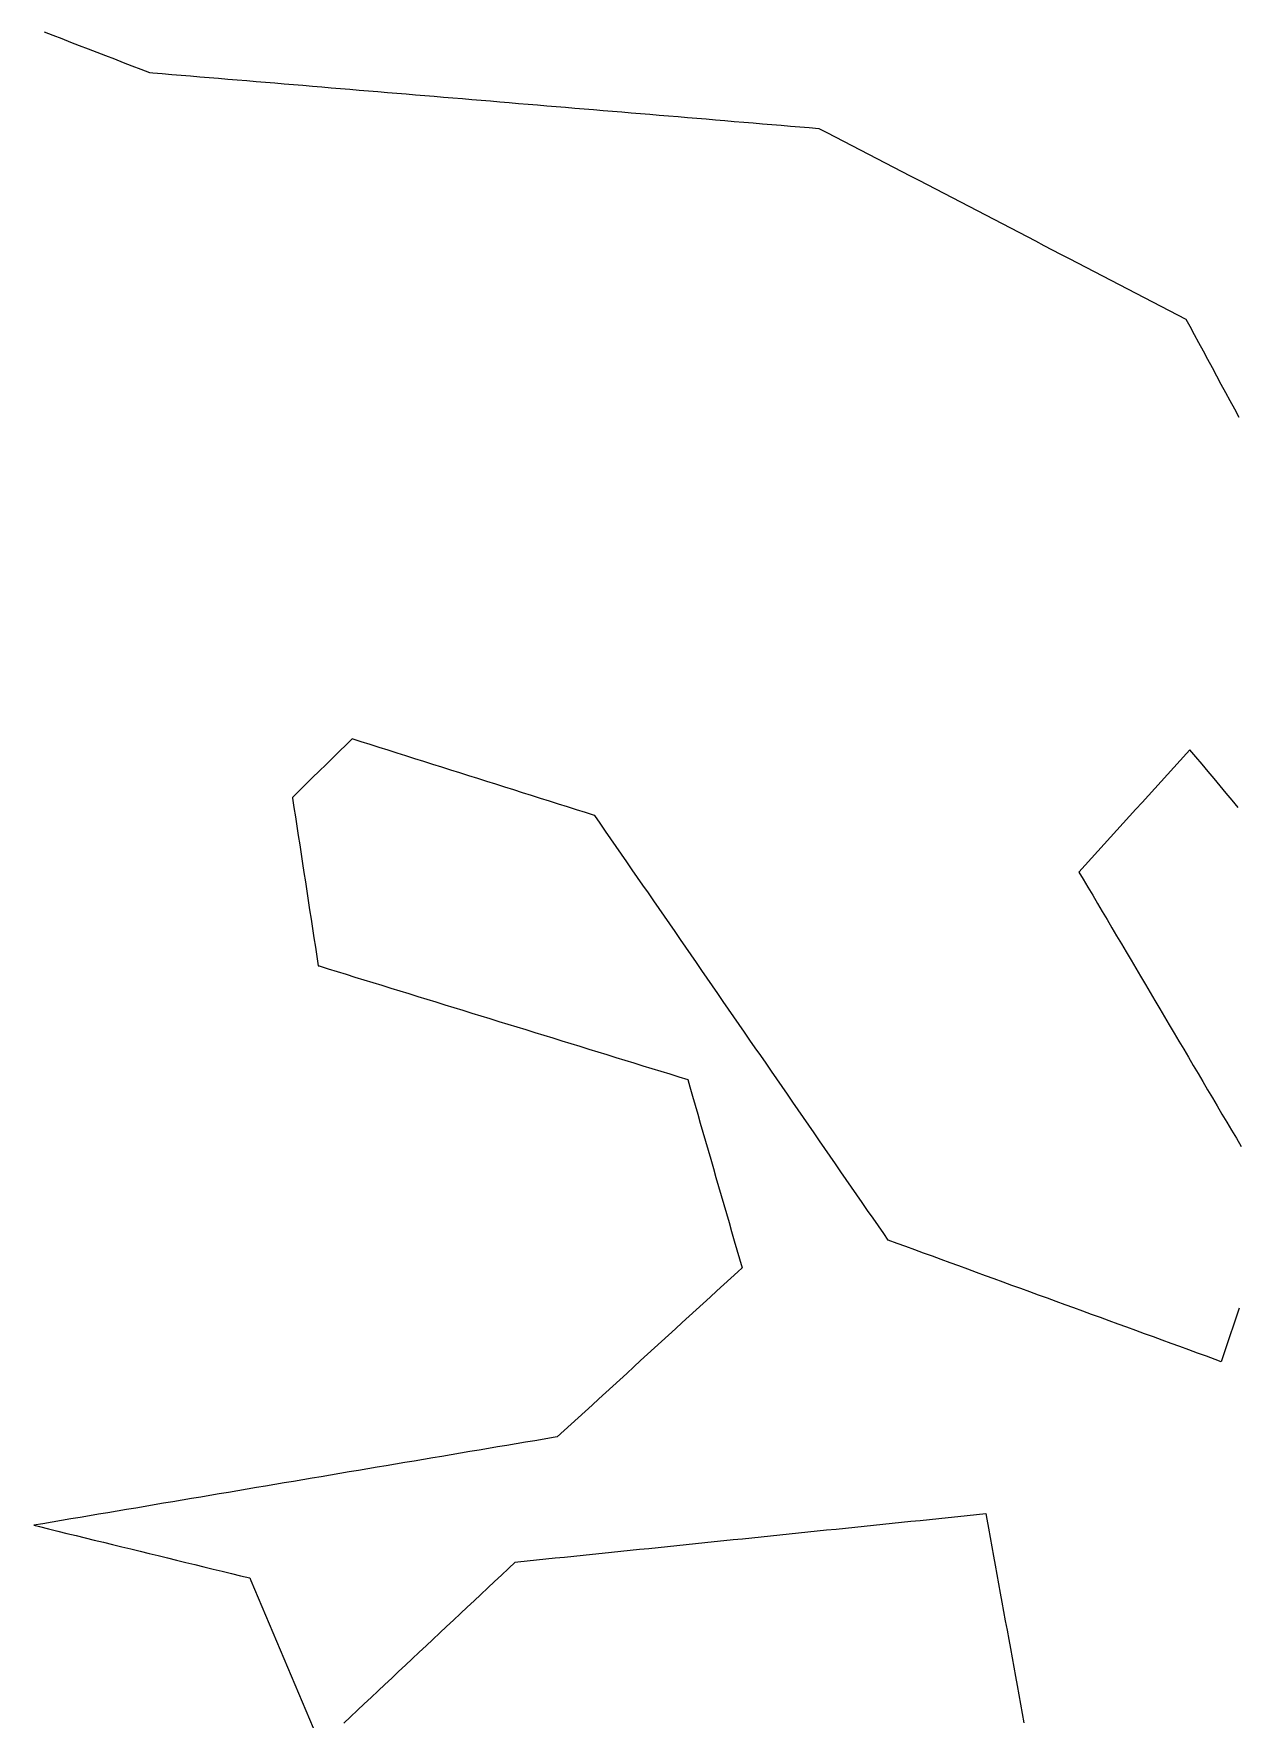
# Model space of a CAD drawing. Header units: millimetres. Extents: x 230 to 3347, y 514 to 5196.
# Drawn here: x 773.7 to 901.6, y 3599.7 to 3778.8 of the extents above; entities that cross this region are included whole.
import ezdxf

# ---------------------------------------------------------------- set-up
doc = ezdxf.new("R2010")
doc.units = ezdxf.units.MM
doc.layers.add('ALL_ISLANDS', color=7, linetype='Continuous')
doc.layers.add('OUTLINE_ISLAND_01', color=7, linetype='Continuous')

msp = doc.modelspace()

# ---------------------------------------------------------------- linework, layer by layer
at = {"layer": 'ALL_ISLANDS'}
for points in [[(774.8054, 3778.9661), (775.7384, 3778.6063), (776.6714, 3778.2464), (777.6044, 3777.8865), (778.5374, 3777.5267), (779.4704, 3777.1668), (780.4034, 3776.8069), (781.3364, 3776.4471), (782.2694, 3776.0872), (783.2024, 3775.7273), (784.1354, 3775.3675), (785.0684, 3775.0076), (786.0014, 3774.6477), (786.3627, 3774.6176), (787.3593, 3774.5344), (788.3558, 3774.4511), (789.3523, 3774.3679), (790.3488, 3774.2847), (791.3454, 3774.2015), (792.3419, 3774.1183), (793.3384, 3774.0351), (794.335, 3773.9519), (795.3315, 3773.8687), (796.328, 3773.7855), (797.3246, 3773.7023), (798.3211, 3773.6191), (799.3176, 3773.5359), (800.3142, 3773.4526), (801.3107, 3773.3694), (802.3072, 3773.2862), (803.3038, 3773.203), (804.3003, 3773.1198), (805.2968, 3773.0366), (806.2934, 3772.9534), (807.2899, 3772.8702), (808.2864, 3772.787), (809.283, 3772.7038), (810.2795, 3772.6206), (811.276, 3772.5374), (812.2726, 3772.4541), (813.2691, 3772.3709), (814.2656, 3772.2877), (815.2622, 3772.2045), (816.2587, 3772.1213), (817.2552, 3772.0381), (818.2518, 3771.9549), (819.2483, 3771.8717), (820.2448, 3771.7885), (821.2413, 3771.7053), (822.2379, 3771.6221), (823.2344, 3771.5389), (824.2309, 3771.4557), (825.2275, 3771.3724), (826.224, 3771.2892), (827.2205, 3771.206), (828.2171, 3771.1228), (829.2136, 3771.0396), (830.2101, 3770.9564), (831.2067, 3770.8732), (832.2032, 3770.79), (833.1997, 3770.7068), (834.1963, 3770.6236), (835.1928, 3770.5404), (836.1893, 3770.4572), (837.1859, 3770.3739), (838.1824, 3770.2907), (839.1789, 3770.2075), (840.1755, 3770.1243), (841.172, 3770.0411), (842.1685, 3769.9579), (843.1651, 3769.8747), (844.1616, 3769.7915), (845.1581, 3769.7083), (846.1547, 3769.6251), (847.1512, 3769.5419), (848.1477, 3769.4587), (849.1442, 3769.3754), (850.1408, 3769.2922), (851.1373, 3769.209), (852.1338, 3769.1258), (853.1304, 3769.0426), (854.1269, 3768.9594), (855.1234, 3768.8762), (856.12, 3768.793), (857.1165, 3768.7098), (857.9806, 3768.2613), (858.8682, 3767.8006), (859.7557, 3767.34), (860.6433, 3766.8793), (861.5309, 3766.4186), (862.4185, 3765.9579), (863.306, 3765.4973), (864.1936, 3765.0366), (865.0812, 3764.5759), (865.9687, 3764.1153), (866.8563, 3763.6546), (867.7439, 3763.1939), (868.6314, 3762.7332), (869.519, 3762.2726), (870.4066, 3761.8119), (871.2942, 3761.3512), (872.1817, 3760.8905), (873.0693, 3760.4299), (873.9569, 3759.9692), (874.8444, 3759.5085), (875.732, 3759.0479), (876.6196, 3758.5872), (877.5072, 3758.1265), (878.3947, 3757.6658), (879.2823, 3757.2052), (880.1699, 3756.7445), (881.0574, 3756.2838), (881.945, 3755.8232), (882.8326, 3755.3625), (883.7201, 3754.9018), (884.6077, 3754.4411), (885.4953, 3753.9805), (886.3829, 3753.5198), (887.2704, 3753.0591), (888.158, 3752.5985), (889.0456, 3752.1378), (889.9331, 3751.6771), (890.8207, 3751.2164), (891.7083, 3750.7558), (892.5959, 3750.2951), (893.4834, 3749.8344), (894.371, 3749.3738), (895.2586, 3748.9131), (896.1461, 3748.4524), (896.5493, 3747.7044), (897.0237, 3746.8241), (897.4981, 3745.9438), (897.9725, 3745.0635), (898.447, 3744.1832), (898.9214, 3743.3029), (899.3958, 3742.4226), (899.8702, 3741.5423), (900.3447, 3740.6621), (900.8191, 3739.7818), (901.2935, 3738.9015), (901.7679, 3738.0212)], [(901.82, 3643.3446), (901.5013, 3642.3967), (901.1827, 3641.4489), (900.864, 3640.501), (900.5454, 3639.5531), (900.2267, 3638.6052), (899.9081, 3637.6574), (899.2671, 3637.8912), (898.3276, 3638.234), (897.3882, 3638.5768), (896.4488, 3638.9195), (895.5094, 3639.2623), (894.5699, 3639.6051), (893.6305, 3639.9478), (892.6911, 3640.2906), (891.7517, 3640.6333), (890.8123, 3640.9761), (889.8728, 3641.3189), (888.9334, 3641.6616), (887.994, 3642.0044), (887.0546, 3642.3472), (886.1151, 3642.6899), (885.1757, 3643.0327), (884.2363, 3643.3754), (883.2969, 3643.7182), (882.3575, 3644.061), (881.418, 3644.4037), (880.4786, 3644.7465), (879.5392, 3645.0893), (878.5998, 3645.432), (877.6603, 3645.7748), (876.7209, 3646.1175), (875.7815, 3646.4603), (874.8421, 3646.8031), (873.9027, 3647.1458), (872.9632, 3647.4886), (872.0238, 3647.8313), (871.0844, 3648.1741), (870.145, 3648.5169), (869.2055, 3648.8596), (868.2661, 3649.2024), (867.3267, 3649.5452), (866.3873, 3649.8879), (865.4479, 3650.2307), (864.5084, 3650.5734), (864.0265, 3651.2709), (863.458, 3652.0936), (862.8895, 3652.9164), (862.3211, 3653.7391), (861.7526, 3654.5618), (861.1841, 3655.3845), (860.6157, 3656.2072), (860.0472, 3657.0299), (859.4787, 3657.8526), (858.9103, 3658.6753), (858.3418, 3659.498), (857.7733, 3660.3207), (857.2048, 3661.1434), (856.6364, 3661.9661), (856.0679, 3662.7888), (855.4994, 3663.6115), (854.931, 3664.4342), (854.3625, 3665.2569), (853.794, 3666.0796), (853.2256, 3666.9023), (852.6571, 3667.725), (852.0886, 3668.5477), (851.5202, 3669.3704), (850.9517, 3670.1931), (850.3832, 3671.0159), (849.8147, 3671.8386), (849.2463, 3672.6613), (848.6778, 3673.484), (848.1093, 3674.3067), (847.5409, 3675.1294), (846.9724, 3675.9521), (846.4039, 3676.7748), (845.8355, 3677.5975), (845.267, 3678.4202), (844.6985, 3679.2429), (844.1301, 3680.0656), (843.5616, 3680.8883), (842.9931, 3681.711), (842.4246, 3682.5337), (841.8562, 3683.3564), (841.2877, 3684.1791), (840.7192, 3685.0018), (840.1508, 3685.8245), (839.5823, 3686.6472), (839.0138, 3687.4699), (838.4454, 3688.2926), (837.8769, 3689.1154), (837.3084, 3689.9381), (836.74, 3690.7608), (836.1715, 3691.5835), (835.603, 3692.4062), (835.0346, 3693.2289), (834.4661, 3694.0516), (833.8976, 3694.8743), (833.3291, 3695.697), (833.2843, 3695.7111), (832.3307, 3696.0121), (831.377, 3696.313), (830.4234, 3696.614), (829.4697, 3696.9149), (828.5161, 3697.2158), (827.5625, 3697.5168), (826.6088, 3697.8177), (825.6552, 3698.1187), (824.7015, 3698.4196), (823.7479, 3698.7205), (822.7942, 3699.0215), (821.8406, 3699.3224), (820.8869, 3699.6234), (819.9333, 3699.9243), (818.9797, 3700.2252), (818.026, 3700.5262), (817.0724, 3700.8271), (816.1187, 3701.1281), (815.1651, 3701.429), (814.2114, 3701.7299), (813.2578, 3702.0309), (812.3042, 3702.3318), (811.3505, 3702.6328), (810.3969, 3702.9337), (809.4432, 3703.2346), (808.4896, 3703.5356), (807.5359, 3703.8365), (806.9051, 3703.2189), (806.1905, 3702.5193), (805.476, 3701.8197), (804.7614, 3701.1202), (804.0468, 3700.4206), (803.3323, 3699.721), (802.6177, 3699.0215), (801.9032, 3698.3219), (801.1886, 3697.6223), (801.202, 3697.5345), (801.3534, 3696.546), (801.5049, 3695.5576), (801.6563, 3694.5691), (801.8077, 3693.5806), (801.9591, 3692.5922), (802.1105, 3691.6037), (802.2619, 3690.6152), (802.4133, 3689.6267), (802.5647, 3688.6383), (802.7161, 3687.6498), (802.8675, 3686.6613), (803.0189, 3685.6729), (803.1703, 3684.6844), (803.3217, 3683.6959), (803.4731, 3682.7074), (803.6245, 3681.719), (803.776, 3680.7305), (803.9274, 3679.742), (804.0151, 3679.715), (804.9708, 3679.4206), (805.9264, 3679.1262), (806.8821, 3678.8317), (807.8378, 3678.5373), (808.7935, 3678.2429), (809.7491, 3677.9484), (810.7048, 3677.654), (811.6605, 3677.3596), (812.6162, 3677.0652), (813.5718, 3676.7707), (814.5275, 3676.4763), (815.4832, 3676.1819), (816.4389, 3675.8875), (817.3945, 3675.593), (818.3502, 3675.2986), (819.3059, 3675.0042), (820.2615, 3674.7098), (821.2172, 3674.4153), (822.1729, 3674.1209), (823.1286, 3673.8265), (824.0842, 3673.5321), (825.0399, 3673.2376), (825.9956, 3672.9432), (826.9513, 3672.6488), (827.9069, 3672.3544), (828.8626, 3672.0599), (829.8183, 3671.7655), (830.774, 3671.4711), (831.7296, 3671.1767), (832.6853, 3670.8822), (833.641, 3670.5878), (834.5967, 3670.2934), (835.5523, 3669.9989), (836.508, 3669.7045), (837.4637, 3669.4101), (838.4194, 3669.1157), (839.375, 3668.8212), (840.3307, 3668.5268), (841.2864, 3668.2324), (842.2421, 3667.938), (843.1977, 3667.6435), (843.4253, 3666.8554), (843.7026, 3665.8946), (843.98, 3664.9339), (844.2573, 3663.9731), (844.5347, 3663.0123), (844.812, 3662.0516), (845.0894, 3661.0908), (845.3668, 3660.13), (845.6441, 3659.1693), (845.9215, 3658.2085), (846.1988, 3657.2477), (846.4762, 3656.287), (846.7536, 3655.3262), (847.0309, 3654.3654), (847.3083, 3653.4047), (847.5856, 3652.4439), (847.863, 3651.4831), (848.1404, 3650.5224), (848.4177, 3649.5616), (848.6951, 3648.6008), (848.9724, 3647.6401), (848.5218, 3647.2277), (847.784, 3646.5526), (847.0463, 3645.8775), (846.3086, 3645.2024), (845.5708, 3644.5273), (844.8331, 3643.8522), (844.0954, 3643.1771), (843.3577, 3642.502), (842.6199, 3641.8269), (841.8822, 3641.1518), (841.1445, 3640.4767), (840.4068, 3639.8016), (839.669, 3639.1265), (838.9313, 3638.4514), (838.1936, 3637.7763), (837.4558, 3637.1012), (836.7181, 3636.4261), (835.9804, 3635.751), (835.2427, 3635.0759), (834.5049, 3634.4008), (833.7672, 3633.7257), (833.0295, 3633.0506), (832.2917, 3632.3755), (831.554, 3631.7004), (830.8163, 3631.0253), (830.0786, 3630.3502), (829.3408, 3629.6751), (828.9117, 3629.6027), (827.9256, 3629.4363), (826.9396, 3629.2699), (825.9535, 3629.1035), (824.9674, 3628.9371), (823.9814, 3628.7708), (822.9953, 3628.6044), (822.0093, 3628.438), (821.0232, 3628.2716), (820.0371, 3628.1052), (819.0511, 3627.9388), (818.065, 3627.7724), (817.079, 3627.6061), (816.0929, 3627.4397), (815.1068, 3627.2733), (814.1208, 3627.1069), (813.1347, 3626.9405), (812.1486, 3626.7741), (811.1626, 3626.6077), (810.1765, 3626.4414), (809.1905, 3626.275), (808.2044, 3626.1086), (807.2183, 3625.9422), (806.2323, 3625.7758), (805.2462, 3625.6094), (804.2602, 3625.443), (803.2741, 3625.2767), (802.288, 3625.1103), (801.302, 3624.9439), (800.3159, 3624.7775), (799.3299, 3624.6111), (798.3438, 3624.4447), (797.3577, 3624.2783), (796.3717, 3624.112), (795.3856, 3623.9456), (794.3996, 3623.7792), (793.4135, 3623.6128), (792.4274, 3623.4464), (791.4414, 3623.28), (790.4553, 3623.1136), (789.4693, 3622.9473), (788.4832, 3622.7809), (787.4971, 3622.6145), (786.5111, 3622.4481), (785.525, 3622.2817), (784.5389, 3622.1153), (783.5529, 3621.9489), (782.5668, 3621.7826), (781.5808, 3621.6162), (780.5947, 3621.4498), (779.6086, 3621.2834), (778.6226, 3621.117), (777.6365, 3620.9506), (776.6505, 3620.7842), (775.6644, 3620.6179), (774.6783, 3620.4515), (773.6923, 3620.2851), (774.3035, 3620.1359), (775.275, 3619.8988), (776.2465, 3619.6617), (777.218, 3619.4246), (778.1895, 3619.1875), (779.161, 3618.9504), (780.1325, 3618.7133), (781.1039, 3618.4763), (782.0754, 3618.2392), (783.0469, 3618.0021), (784.0184, 3617.765), (784.9899, 3617.5279), (785.9614, 3617.2908), (786.9329, 3617.0537), (787.9044, 3616.8166), (788.8758, 3616.5795), (789.8473, 3616.3424), (790.8188, 3616.1053), (791.7903, 3615.8682), (792.7618, 3615.6311), (793.7333, 3615.394), (794.7048, 3615.157), (795.6762, 3614.9199), (796.6477, 3614.6828), (796.7573, 3614.4239), (797.1472, 3613.503), (797.5371, 3612.5822), (797.927, 3611.6613), (798.3169, 3610.7405), (798.7068, 3609.8196), (799.0967, 3608.8988), (799.4866, 3607.9779), (799.8765, 3607.057), (800.2664, 3606.1362), (800.6563, 3605.2153), (801.0462, 3604.2945), (801.4361, 3603.3736), (801.826, 3602.4527), (802.2159, 3601.5319), (802.6058, 3600.611), (802.9957, 3599.6902), (803.3856, 3598.7693)], [(901.7071, 3696.5498), (901.0651, 3697.3165), (900.4232, 3698.0832), (899.7812, 3698.8499), (899.1392, 3699.6166), (898.4972, 3700.3834), (897.8552, 3701.1501), (897.2132, 3701.9168), (896.5713, 3702.6835), (896.2045, 3702.2795), (895.5324, 3701.5391), (894.8603, 3700.7987), (894.1882, 3700.0582), (893.516, 3699.3178), (892.8439, 3698.5774), (892.1718, 3697.8369), (891.4997, 3697.0965), (890.8275, 3696.356), (890.1554, 3695.6156), (889.4833, 3694.8752), (888.8112, 3694.1347), (888.139, 3693.3943), (887.4669, 3692.6539), (886.7948, 3691.9134), (886.1227, 3691.173), (885.4505, 3690.4326), (884.7784, 3689.6921), (885.2201, 3688.9449), (885.7289, 3688.084), (886.2378, 3687.2231), (886.7466, 3686.3623), (887.2555, 3685.5014), (887.7643, 3684.6405), (888.2731, 3683.7797), (888.782, 3682.9188), (889.2908, 3682.058), (889.7997, 3681.1971), (890.3085, 3680.3362), (890.8174, 3679.4754), (891.3262, 3678.6145), (891.835, 3677.7537), (892.3439, 3676.8928), (892.8527, 3676.0319), (893.3616, 3675.1711), (893.8704, 3674.3102), (894.3792, 3673.4494), (894.8881, 3672.5885), (895.3969, 3671.7276), (895.9058, 3670.8668), (896.4146, 3670.0059), (896.9234, 3669.1451), (897.4323, 3668.2842), (897.9411, 3667.4233), (898.45, 3666.5625), (898.9588, 3665.7016), (899.4677, 3664.8408), (899.9765, 3663.9799), (900.4853, 3663.119), (900.9942, 3662.2582), (901.503, 3661.3973), (902.0119, 3660.5365)], [(806.6414, 3599.2525), (807.3704, 3599.937), (808.0993, 3600.6216), (808.8283, 3601.3061), (809.5573, 3601.9906), (810.2863, 3602.6751), (811.0153, 3603.3597), (811.7443, 3604.0442), (812.4733, 3604.7287), (813.2023, 3605.4133), (813.9313, 3606.0978), (814.6602, 3606.7823), (815.3892, 3607.4668), (816.1182, 3608.1514), (816.8472, 3608.8359), (817.5762, 3609.5204), (818.3052, 3610.2049), (819.0342, 3610.8895), (819.7632, 3611.574), (820.4922, 3612.2585), (821.2211, 3612.943), (821.9501, 3613.6276), (822.6791, 3614.3121), (823.4081, 3614.9966), (824.1371, 3615.6811), (824.8661, 3616.3657), (825.1366, 3616.3936), (826.1313, 3616.4962), (827.1261, 3616.5988), (828.1208, 3616.7014), (829.1155, 3616.8041), (830.1102, 3616.9067), (831.105, 3617.0093), (832.0997, 3617.1119), (833.0944, 3617.2146), (834.0891, 3617.3172), (835.0838, 3617.4198), (836.0786, 3617.5224), (837.0733, 3617.625), (838.068, 3617.7277), (839.0627, 3617.8303), (840.0574, 3617.9329), (841.0522, 3618.0355), (842.0469, 3618.1382), (843.0416, 3618.2408), (844.0363, 3618.3434), (845.031, 3618.446), (846.0258, 3618.5486), (847.0205, 3618.6513), (848.0152, 3618.7539), (849.0099, 3618.8565), (850.0046, 3618.9591), (850.9994, 3619.0618), (851.9941, 3619.1644), (852.9888, 3619.267), (853.9835, 3619.3696), (854.9782, 3619.4722), (855.973, 3619.5749), (856.9677, 3619.6775), (857.9624, 3619.7801), (858.9571, 3619.8827), (859.9518, 3619.9854), (860.9466, 3620.088), (861.9413, 3620.1906), (862.936, 3620.2932), (863.9307, 3620.3959), (864.9254, 3620.4985), (865.9202, 3620.6011), (866.9149, 3620.7037), (867.9096, 3620.8063), (868.9043, 3620.909), (869.899, 3621.0116), (870.8938, 3621.1142), (871.8885, 3621.2168), (872.8832, 3621.3195), (873.8779, 3621.4221), (874.8726, 3621.5247), (874.978, 3620.9472), (875.1574, 3619.9634), (875.3369, 3618.9797), (875.5163, 3617.9959), (875.6957, 3617.0121), (875.8752, 3616.0283), (876.0546, 3615.0446), (876.234, 3614.0608), (876.4135, 3613.077), (876.5929, 3612.0933), (876.7723, 3611.1095), (876.9518, 3610.1257), (877.1312, 3609.142), (877.3106, 3608.1582), (877.4901, 3607.1744), (877.6695, 3606.1906), (877.849, 3605.2069), (878.0284, 3604.2231), (878.2078, 3603.2393), (878.3873, 3602.2556), (878.5667, 3601.2718), (878.7461, 3600.288), (878.9256, 3599.3043)]]:
    msp.add_lwpolyline(points, dxfattribs=at)
at = {"layer": 'OUTLINE_ISLAND_01'}
for points in [[(774.8054, 3778.9661), (775.7384, 3778.6063), (776.6714, 3778.2464), (777.6044, 3777.8865), (778.5374, 3777.5267), (779.4704, 3777.1668), (780.4034, 3776.8069), (781.3364, 3776.4471), (782.2694, 3776.0872), (783.2024, 3775.7273), (784.1354, 3775.3675), (785.0684, 3775.0076), (786.0014, 3774.6477), (786.3627, 3774.6176), (787.3593, 3774.5344), (788.3558, 3774.4511), (789.3523, 3774.3679), (790.3488, 3774.2847), (791.3454, 3774.2015), (792.3419, 3774.1183), (793.3384, 3774.0351), (794.335, 3773.9519), (795.3315, 3773.8687), (796.328, 3773.7855), (797.3246, 3773.7023), (798.3211, 3773.6191), (799.3176, 3773.5359), (800.3142, 3773.4526), (801.3107, 3773.3694), (802.3072, 3773.2862), (803.3038, 3773.203), (804.3003, 3773.1198), (805.2968, 3773.0366), (806.2934, 3772.9534), (807.2899, 3772.8702), (808.2864, 3772.787), (809.283, 3772.7038), (810.2795, 3772.6206), (811.276, 3772.5374), (812.2726, 3772.4541), (813.2691, 3772.3709), (814.2656, 3772.2877), (815.2622, 3772.2045), (816.2587, 3772.1213), (817.2552, 3772.0381), (818.2518, 3771.9549), (819.2483, 3771.8717), (820.2448, 3771.7885), (821.2413, 3771.7053), (822.2379, 3771.6221), (823.2344, 3771.5389), (824.2309, 3771.4557), (825.2275, 3771.3724), (826.224, 3771.2892), (827.2205, 3771.206), (828.2171, 3771.1228), (829.2136, 3771.0396), (830.2101, 3770.9564), (831.2067, 3770.8732), (832.2032, 3770.79), (833.1997, 3770.7068), (834.1963, 3770.6236), (835.1928, 3770.5404), (836.1893, 3770.4572), (837.1859, 3770.3739), (838.1824, 3770.2907), (839.1789, 3770.2075), (840.1755, 3770.1243), (841.172, 3770.0411), (842.1685, 3769.9579), (843.1651, 3769.8747), (844.1616, 3769.7915), (845.1581, 3769.7083), (846.1547, 3769.6251), (847.1512, 3769.5419), (848.1477, 3769.4587), (849.1442, 3769.3754), (850.1408, 3769.2922), (851.1373, 3769.209), (852.1338, 3769.1258), (853.1304, 3769.0426), (854.1269, 3768.9594), (855.1234, 3768.8762), (856.12, 3768.793), (857.1165, 3768.7098), (857.9806, 3768.2613), (858.8682, 3767.8006), (859.7557, 3767.34), (860.6433, 3766.8793), (861.5309, 3766.4186), (862.4185, 3765.9579), (863.306, 3765.4973), (864.1936, 3765.0366), (865.0812, 3764.5759), (865.9687, 3764.1153), (866.8563, 3763.6546), (867.7439, 3763.1939), (868.6314, 3762.7332), (869.519, 3762.2726), (870.4066, 3761.8119), (871.2942, 3761.3512), (872.1817, 3760.8905), (873.0693, 3760.4299), (873.9569, 3759.9692), (874.8444, 3759.5085), (875.732, 3759.0479), (876.6196, 3758.5872), (877.5072, 3758.1265), (878.3947, 3757.6658), (879.2823, 3757.2052), (880.1699, 3756.7445), (881.0574, 3756.2838), (881.945, 3755.8232), (882.8326, 3755.3625), (883.7201, 3754.9018), (884.6077, 3754.4411), (885.4953, 3753.9805), (886.3829, 3753.5198), (887.2704, 3753.0591), (888.158, 3752.5985), (889.0456, 3752.1378), (889.9331, 3751.6771), (890.8207, 3751.2164), (891.7083, 3750.7558), (892.5959, 3750.2951), (893.4834, 3749.8344), (894.371, 3749.3738), (895.2586, 3748.9131), (896.1461, 3748.4524), (896.5493, 3747.7044), (897.0237, 3746.8241), (897.4981, 3745.9438), (897.9725, 3745.0635), (898.447, 3744.1832), (898.9214, 3743.3029), (899.3958, 3742.4226), (899.8702, 3741.5423), (900.3447, 3740.6621), (900.8191, 3739.7818), (901.2935, 3738.9015), (901.7679, 3738.0212)], [(901.82, 3643.3446), (901.5013, 3642.3967), (901.1827, 3641.4489), (900.864, 3640.501), (900.5454, 3639.5531), (900.2267, 3638.6052), (899.9081, 3637.6574), (899.2671, 3637.8912), (898.3276, 3638.234), (897.3882, 3638.5768), (896.4488, 3638.9195), (895.5094, 3639.2623), (894.5699, 3639.6051), (893.6305, 3639.9478), (892.6911, 3640.2906), (891.7517, 3640.6333), (890.8123, 3640.9761), (889.8728, 3641.3189), (888.9334, 3641.6616), (887.994, 3642.0044), (887.0546, 3642.3472), (886.1151, 3642.6899), (885.1757, 3643.0327), (884.2363, 3643.3754), (883.2969, 3643.7182), (882.3575, 3644.061), (881.418, 3644.4037), (880.4786, 3644.7465), (879.5392, 3645.0893), (878.5998, 3645.432), (877.6603, 3645.7748), (876.7209, 3646.1175), (875.7815, 3646.4603), (874.8421, 3646.8031), (873.9027, 3647.1458), (872.9632, 3647.4886), (872.0238, 3647.8313), (871.0844, 3648.1741), (870.145, 3648.5169), (869.2055, 3648.8596), (868.2661, 3649.2024), (867.3267, 3649.5452), (866.3873, 3649.8879), (865.4479, 3650.2307), (864.5084, 3650.5734), (864.0265, 3651.2709), (863.458, 3652.0936), (862.8895, 3652.9164), (862.3211, 3653.7391), (861.7526, 3654.5618), (861.1841, 3655.3845), (860.6157, 3656.2072), (860.0472, 3657.0299), (859.4787, 3657.8526), (858.9103, 3658.6753), (858.3418, 3659.498), (857.7733, 3660.3207), (857.2048, 3661.1434), (856.6364, 3661.9661), (856.0679, 3662.7888), (855.4994, 3663.6115), (854.931, 3664.4342), (854.3625, 3665.2569), (853.794, 3666.0796), (853.2256, 3666.9023), (852.6571, 3667.725), (852.0886, 3668.5477), (851.5202, 3669.3704), (850.9517, 3670.1931), (850.3832, 3671.0159), (849.8147, 3671.8386), (849.2463, 3672.6613), (848.6778, 3673.484), (848.1093, 3674.3067), (847.5409, 3675.1294), (846.9724, 3675.9521), (846.4039, 3676.7748), (845.8355, 3677.5975), (845.267, 3678.4202), (844.6985, 3679.2429), (844.1301, 3680.0656), (843.5616, 3680.8883), (842.9931, 3681.711), (842.4246, 3682.5337), (841.8562, 3683.3564), (841.2877, 3684.1791), (840.7192, 3685.0018), (840.1508, 3685.8245), (839.5823, 3686.6472), (839.0138, 3687.4699), (838.4454, 3688.2926), (837.8769, 3689.1154), (837.3084, 3689.9381), (836.74, 3690.7608), (836.1715, 3691.5835), (835.603, 3692.4062), (835.0346, 3693.2289), (834.4661, 3694.0516), (833.8976, 3694.8743), (833.3291, 3695.697), (833.2843, 3695.7111), (832.3307, 3696.0121), (831.377, 3696.313), (830.4234, 3696.614), (829.4697, 3696.9149), (828.5161, 3697.2158), (827.5625, 3697.5168), (826.6088, 3697.8177), (825.6552, 3698.1187), (824.7015, 3698.4196), (823.7479, 3698.7205), (822.7942, 3699.0215), (821.8406, 3699.3224), (820.8869, 3699.6234), (819.9333, 3699.9243), (818.9797, 3700.2252), (818.026, 3700.5262), (817.0724, 3700.8271), (816.1187, 3701.1281), (815.1651, 3701.429), (814.2114, 3701.7299), (813.2578, 3702.0309), (812.3042, 3702.3318), (811.3505, 3702.6328), (810.3969, 3702.9337), (809.4432, 3703.2346), (808.4896, 3703.5356), (807.5359, 3703.8365), (806.9051, 3703.2189), (806.1905, 3702.5193), (805.476, 3701.8197), (804.7614, 3701.1202), (804.0468, 3700.4206), (803.3323, 3699.721), (802.6177, 3699.0215), (801.9032, 3698.3219), (801.1886, 3697.6223), (801.202, 3697.5345), (801.3534, 3696.546), (801.5049, 3695.5576), (801.6563, 3694.5691), (801.8077, 3693.5806), (801.9591, 3692.5922), (802.1105, 3691.6037), (802.2619, 3690.6152), (802.4133, 3689.6267), (802.5647, 3688.6383), (802.7161, 3687.6498), (802.8675, 3686.6613), (803.0189, 3685.6729), (803.1703, 3684.6844), (803.3217, 3683.6959), (803.4731, 3682.7074), (803.6245, 3681.719), (803.776, 3680.7305), (803.9274, 3679.742), (804.0151, 3679.715), (804.9708, 3679.4206), (805.9264, 3679.1262), (806.8821, 3678.8317), (807.8378, 3678.5373), (808.7935, 3678.2429), (809.7491, 3677.9484), (810.7048, 3677.654), (811.6605, 3677.3596), (812.6162, 3677.0652), (813.5718, 3676.7707), (814.5275, 3676.4763), (815.4832, 3676.1819), (816.4389, 3675.8875), (817.3945, 3675.593), (818.3502, 3675.2986), (819.3059, 3675.0042), (820.2615, 3674.7098), (821.2172, 3674.4153), (822.1729, 3674.1209), (823.1286, 3673.8265), (824.0842, 3673.5321), (825.0399, 3673.2376), (825.9956, 3672.9432), (826.9513, 3672.6488), (827.9069, 3672.3544), (828.8626, 3672.0599), (829.8183, 3671.7655), (830.774, 3671.4711), (831.7296, 3671.1767), (832.6853, 3670.8822), (833.641, 3670.5878), (834.5967, 3670.2934), (835.5523, 3669.9989), (836.508, 3669.7045), (837.4637, 3669.4101), (838.4194, 3669.1157), (839.375, 3668.8212), (840.3307, 3668.5268), (841.2864, 3668.2324), (842.2421, 3667.938), (843.1977, 3667.6435), (843.4253, 3666.8554), (843.7026, 3665.8946), (843.98, 3664.9339), (844.2573, 3663.9731), (844.5347, 3663.0123), (844.812, 3662.0516), (845.0894, 3661.0908), (845.3668, 3660.13), (845.6441, 3659.1693), (845.9215, 3658.2085), (846.1988, 3657.2477), (846.4762, 3656.287), (846.7536, 3655.3262), (847.0309, 3654.3654), (847.3083, 3653.4047), (847.5856, 3652.4439), (847.863, 3651.4831), (848.1404, 3650.5224), (848.4177, 3649.5616), (848.6951, 3648.6008), (848.9724, 3647.6401), (848.5218, 3647.2277), (847.784, 3646.5526), (847.0463, 3645.8775), (846.3086, 3645.2024), (845.5708, 3644.5273), (844.8331, 3643.8522), (844.0954, 3643.1771), (843.3577, 3642.502), (842.6199, 3641.8269), (841.8822, 3641.1518), (841.1445, 3640.4767), (840.4068, 3639.8016), (839.669, 3639.1265), (838.9313, 3638.4514), (838.1936, 3637.7763), (837.4558, 3637.1012), (836.7181, 3636.4261), (835.9804, 3635.751), (835.2427, 3635.0759), (834.5049, 3634.4008), (833.7672, 3633.7257), (833.0295, 3633.0506), (832.2917, 3632.3755), (831.554, 3631.7004), (830.8163, 3631.0253), (830.0786, 3630.3502), (829.3408, 3629.6751), (828.9117, 3629.6027), (827.9256, 3629.4363), (826.9396, 3629.2699), (825.9535, 3629.1035), (824.9674, 3628.9371), (823.9814, 3628.7708), (822.9953, 3628.6044), (822.0093, 3628.438), (821.0232, 3628.2716), (820.0371, 3628.1052), (819.0511, 3627.9388), (818.065, 3627.7724), (817.079, 3627.6061), (816.0929, 3627.4397), (815.1068, 3627.2733), (814.1208, 3627.1069), (813.1347, 3626.9405), (812.1486, 3626.7741), (811.1626, 3626.6077), (810.1765, 3626.4414), (809.1905, 3626.275), (808.2044, 3626.1086), (807.2183, 3625.9422), (806.2323, 3625.7758), (805.2462, 3625.6094), (804.2602, 3625.443), (803.2741, 3625.2767), (802.288, 3625.1103), (801.302, 3624.9439), (800.3159, 3624.7775), (799.3299, 3624.6111), (798.3438, 3624.4447), (797.3577, 3624.2783), (796.3717, 3624.112), (795.3856, 3623.9456), (794.3996, 3623.7792), (793.4135, 3623.6128), (792.4274, 3623.4464), (791.4414, 3623.28), (790.4553, 3623.1136), (789.4693, 3622.9473), (788.4832, 3622.7809), (787.4971, 3622.6145), (786.5111, 3622.4481), (785.525, 3622.2817), (784.5389, 3622.1153), (783.5529, 3621.9489), (782.5668, 3621.7826), (781.5808, 3621.6162), (780.5947, 3621.4498), (779.6086, 3621.2834), (778.6226, 3621.117), (777.6365, 3620.9506), (776.6505, 3620.7842), (775.6644, 3620.6179), (774.6783, 3620.4515), (773.6923, 3620.2851), (774.3035, 3620.1359), (775.275, 3619.8988), (776.2465, 3619.6617), (777.218, 3619.4246), (778.1895, 3619.1875), (779.161, 3618.9504), (780.1325, 3618.7133), (781.1039, 3618.4763), (782.0754, 3618.2392), (783.0469, 3618.0021), (784.0184, 3617.765), (784.9899, 3617.5279), (785.9614, 3617.2908), (786.9329, 3617.0537), (787.9044, 3616.8166), (788.8758, 3616.5795), (789.8473, 3616.3424), (790.8188, 3616.1053), (791.7903, 3615.8682), (792.7618, 3615.6311), (793.7333, 3615.394), (794.7048, 3615.157), (795.6762, 3614.9199), (796.6477, 3614.6828), (796.7573, 3614.4239), (797.1472, 3613.503), (797.5371, 3612.5822), (797.927, 3611.6613), (798.3169, 3610.7405), (798.7068, 3609.8196), (799.0967, 3608.8988), (799.4866, 3607.9779), (799.8765, 3607.057), (800.2664, 3606.1362), (800.6563, 3605.2153), (801.0462, 3604.2945), (801.4361, 3603.3736), (801.826, 3602.4527), (802.2159, 3601.5319), (802.6058, 3600.611), (802.9957, 3599.6902), (803.3856, 3598.7693)], [(901.7071, 3696.5498), (901.0651, 3697.3165), (900.4232, 3698.0832), (899.7812, 3698.8499), (899.1392, 3699.6166), (898.4972, 3700.3834), (897.8552, 3701.1501), (897.2132, 3701.9168), (896.5713, 3702.6835), (896.2045, 3702.2795), (895.5324, 3701.5391), (894.8603, 3700.7987), (894.1882, 3700.0582), (893.516, 3699.3178), (892.8439, 3698.5774), (892.1718, 3697.8369), (891.4997, 3697.0965), (890.8275, 3696.356), (890.1554, 3695.6156), (889.4833, 3694.8752), (888.8112, 3694.1347), (888.139, 3693.3943), (887.4669, 3692.6539), (886.7948, 3691.9134), (886.1227, 3691.173), (885.4505, 3690.4326), (884.7784, 3689.6921), (885.2201, 3688.9449), (885.7289, 3688.084), (886.2378, 3687.2231), (886.7466, 3686.3623), (887.2555, 3685.5014), (887.7643, 3684.6405), (888.2731, 3683.7797), (888.782, 3682.9188), (889.2908, 3682.058), (889.7997, 3681.1971), (890.3085, 3680.3362), (890.8174, 3679.4754), (891.3262, 3678.6145), (891.835, 3677.7537), (892.3439, 3676.8928), (892.8527, 3676.0319), (893.3616, 3675.1711), (893.8704, 3674.3102), (894.3792, 3673.4494), (894.8881, 3672.5885), (895.3969, 3671.7276), (895.9058, 3670.8668), (896.4146, 3670.0059), (896.9234, 3669.1451), (897.4323, 3668.2842), (897.9411, 3667.4233), (898.45, 3666.5625), (898.9588, 3665.7016), (899.4677, 3664.8408), (899.9765, 3663.9799), (900.4853, 3663.119), (900.9942, 3662.2582), (901.503, 3661.3973), (902.0119, 3660.5365)], [(806.6414, 3599.2525), (807.3704, 3599.937), (808.0993, 3600.6216), (808.8283, 3601.3061), (809.5573, 3601.9906), (810.2863, 3602.6751), (811.0153, 3603.3597), (811.7443, 3604.0442), (812.4733, 3604.7287), (813.2023, 3605.4133), (813.9313, 3606.0978), (814.6602, 3606.7823), (815.3892, 3607.4668), (816.1182, 3608.1514), (816.8472, 3608.8359), (817.5762, 3609.5204), (818.3052, 3610.2049), (819.0342, 3610.8895), (819.7632, 3611.574), (820.4922, 3612.2585), (821.2211, 3612.943), (821.9501, 3613.6276), (822.6791, 3614.3121), (823.4081, 3614.9966), (824.1371, 3615.6811), (824.8661, 3616.3657), (825.1366, 3616.3936), (826.1313, 3616.4962), (827.1261, 3616.5988), (828.1208, 3616.7014), (829.1155, 3616.8041), (830.1102, 3616.9067), (831.105, 3617.0093), (832.0997, 3617.1119), (833.0944, 3617.2146), (834.0891, 3617.3172), (835.0838, 3617.4198), (836.0786, 3617.5224), (837.0733, 3617.625), (838.068, 3617.7277), (839.0627, 3617.8303), (840.0574, 3617.9329), (841.0522, 3618.0355), (842.0469, 3618.1382), (843.0416, 3618.2408), (844.0363, 3618.3434), (845.031, 3618.446), (846.0258, 3618.5486), (847.0205, 3618.6513), (848.0152, 3618.7539), (849.0099, 3618.8565), (850.0046, 3618.9591), (850.9994, 3619.0618), (851.9941, 3619.1644), (852.9888, 3619.267), (853.9835, 3619.3696), (854.9782, 3619.4722), (855.973, 3619.5749), (856.9677, 3619.6775), (857.9624, 3619.7801), (858.9571, 3619.8827), (859.9518, 3619.9854), (860.9466, 3620.088), (861.9413, 3620.1906), (862.936, 3620.2932), (863.9307, 3620.3959), (864.9254, 3620.4985), (865.9202, 3620.6011), (866.9149, 3620.7037), (867.9096, 3620.8063), (868.9043, 3620.909), (869.899, 3621.0116), (870.8938, 3621.1142), (871.8885, 3621.2168), (872.8832, 3621.3195), (873.8779, 3621.4221), (874.8726, 3621.5247), (874.978, 3620.9472), (875.1574, 3619.9634), (875.3369, 3618.9797), (875.5163, 3617.9959), (875.6957, 3617.0121), (875.8752, 3616.0283), (876.0546, 3615.0446), (876.234, 3614.0608), (876.4135, 3613.077), (876.5929, 3612.0933), (876.7723, 3611.1095), (876.9518, 3610.1257), (877.1312, 3609.142), (877.3106, 3608.1582), (877.4901, 3607.1744), (877.6695, 3606.1906), (877.849, 3605.2069), (878.0284, 3604.2231), (878.2078, 3603.2393), (878.3873, 3602.2556), (878.5667, 3601.2718), (878.7461, 3600.288), (878.9256, 3599.3043)]]:
    msp.add_lwpolyline(points, dxfattribs=at)

doc.saveas('drawing.dxf')
